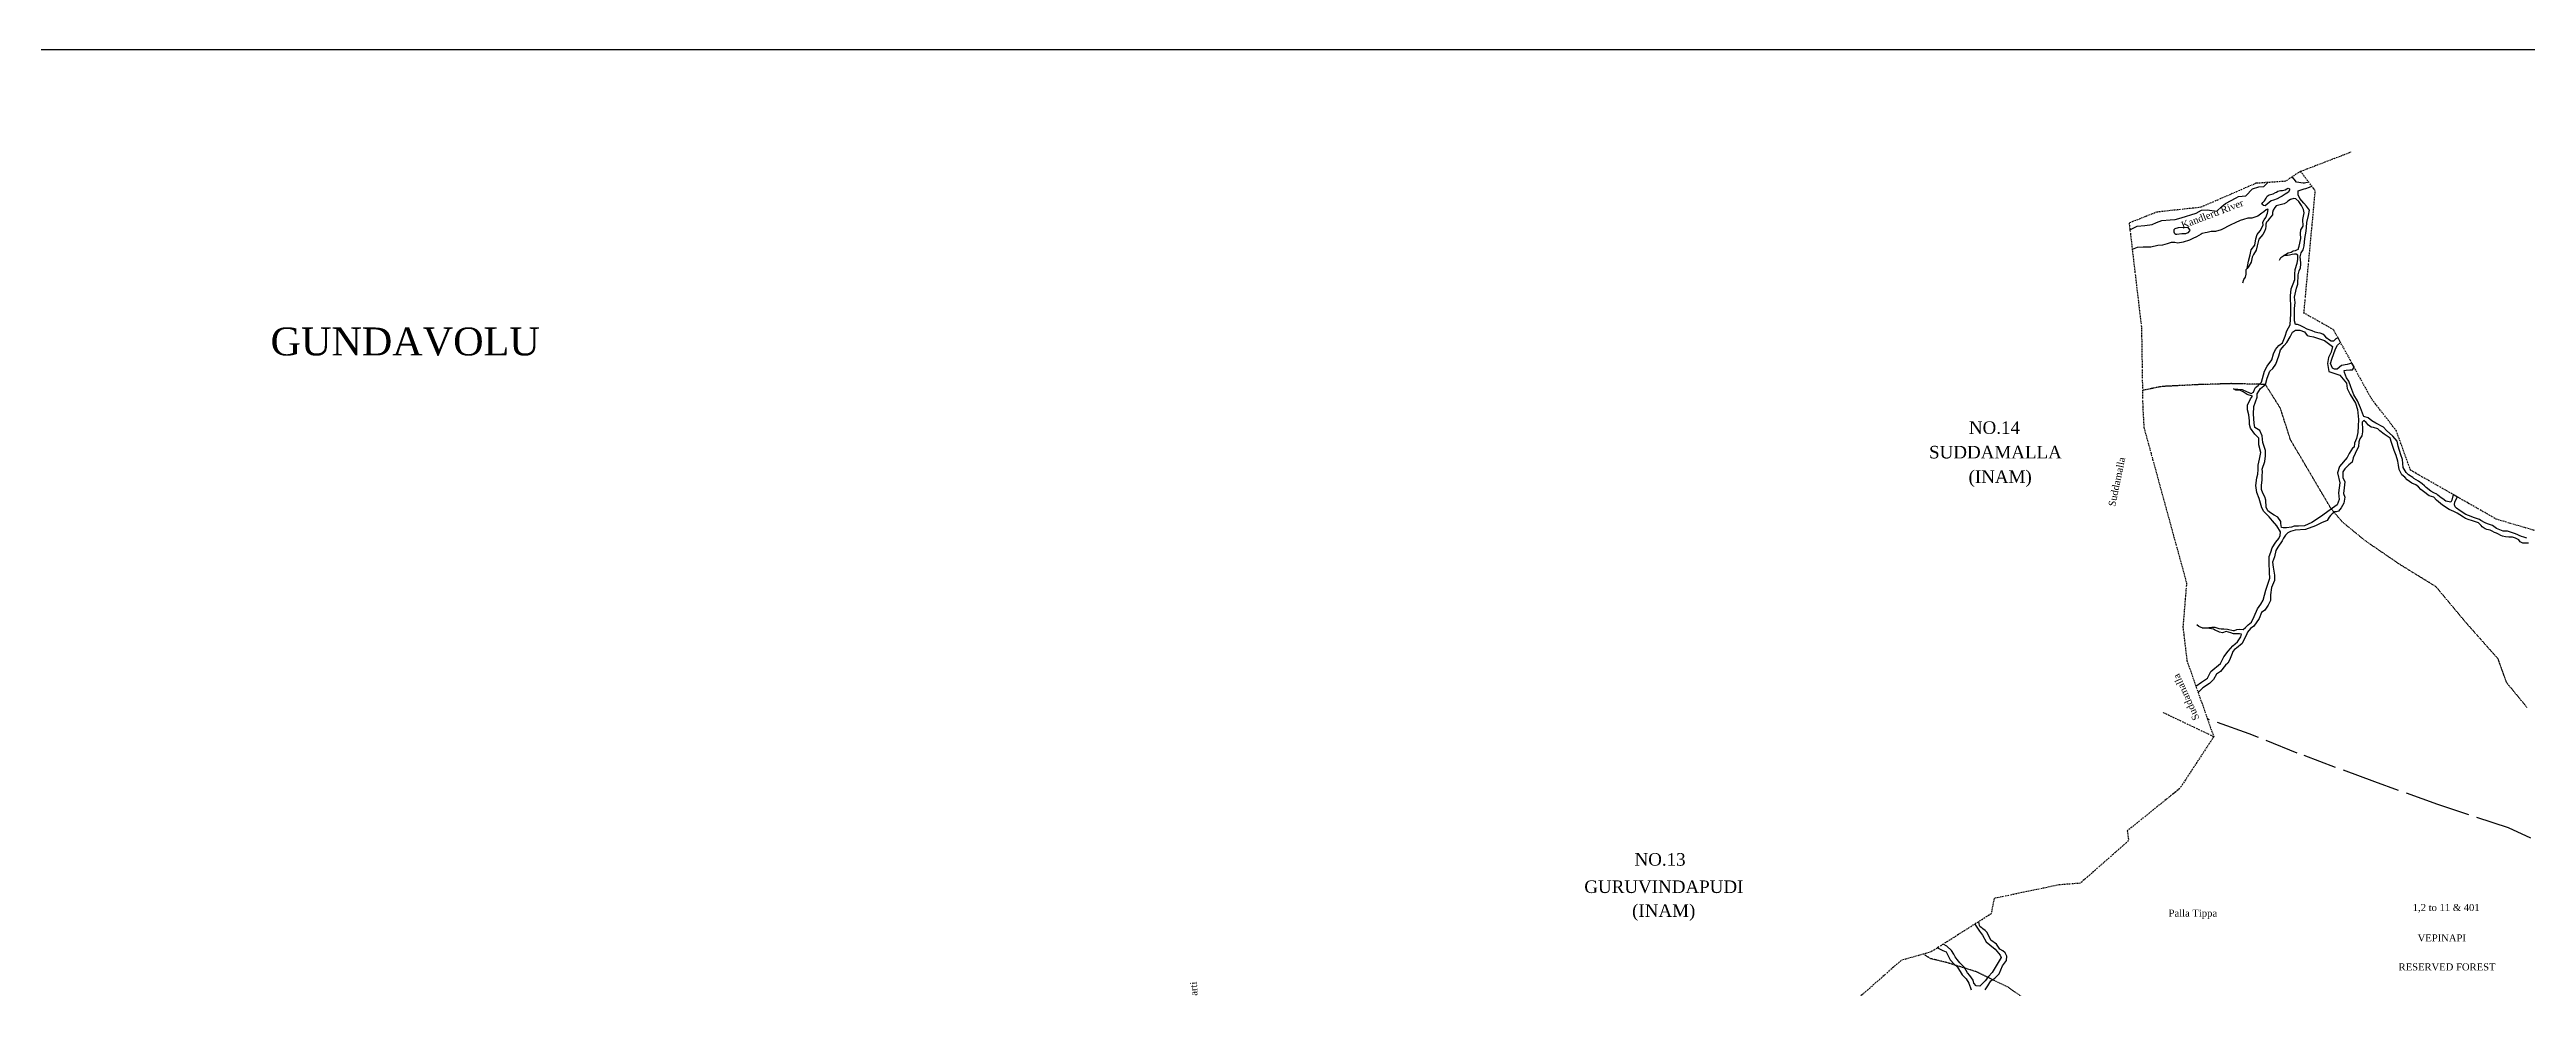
# Model space of a CAD drawing. Header units: millimetres. Extents: x 1039 to 3150, y 234 to 1226.
# Drawn here: x 1810 to 2698, y 890 to 1226 of the extents above; entities that cross this region are included whole.
import ezdxf

# ---------------------------------------------------------------- set-up
doc = ezdxf.new("R2010")
doc.units = ezdxf.units.MM
doc.header["$MEASUREMENT"] = 0
for name, pattern in [('ACAD_ISO02W100', [15, 12, -3]), ('ACAD_ISO07W100', [3, 0, -3]), ('BORDER', [1.75, 0.5, -0.25, 0.5, -0.25, 0, -0.25])]:
    doc.linetypes.add(name, pattern=pattern)
for name, color, linetype in [('CARTTRACK', 30, 'ACAD_ISO02W100'), ('NALA', 4, 'Continuous'), ('SURVEY_BND', 7, 'Continuous')]:
    doc.layers.add(name, color=color, linetype=linetype)
doc.layers.add('FOOTPATH', color=150, linetype='ACAD_ISO07W100', lineweight=30)
doc.layers.add('VILL_BOUNDARY', color=6, linetype='BORDER', lineweight=30)
doc.styles.get("Standard").update_dxf_attribs({"font": 'TIMES.TTF'})

msp = doc.modelspace()

# ---------------------------------------------------------------- linework, layer by layer
at = {"lineweight": 30}
msp.add_lwpolyline([(1039.18, 1225.73), (3149.7, 1225.73), (3149.7, 234.41), (1039.18, 234.41)], close=True, dxfattribs=at)
at = {"layer": 'CARTTRACK'}
msp.add_lwpolyline([(2887.11, 815.02), (2855.62, 830.28), (2850.25, 833.95), (2836.25, 838.57), (2828.09, 844.27), (2821.05, 852.4), (2812.07, 858.04), (2802.96, 864.22), (2794.53, 872.2), (2787.39, 883.26), (2780.02, 890.23), (2763.77, 901.77), (2745.39, 914.37), (2723.84, 929.99), (2713.13, 936.78), (2691.58, 946.9), (2666.26, 955.27), (2643.62, 963.35), (2615.85, 973.7), (2598.58, 980.63), (2583.67, 985.91)], dxfattribs=at)
at = {"layer": 'FOOTPATH', "ltscale": 0.002}
for points in [[(2698.17, 990.08), (2690.89, 998.94), (2687.85, 1007.41), (2676.3, 1020.46), (2665.58, 1033.29), (2652.86, 1041.1), (2640.28, 1049.69), (2632.07, 1056.44), (2628.09, 1061.09), (2613.39, 1085.99), (2609.84, 1097.22), (2604.43, 1105.76), (2592.17, 1106.04), (2580.13, 1105.67), (2567.38, 1105.02), (2560.38, 1103.63)], [(2615.48, 732.13), (2616.22, 738.02), (2617.14, 751.23), (2613.6, 763.66), (2600.07, 780.03), (2583.77, 809.21), (2569.45, 832.18), (2559.61, 840.78), (2552.69, 846.77), (2547.45, 857.41), (2531.62, 873.07), (2521.47, 883.21), (2512.25, 889.81), (2500.61, 895.44), (2490.14, 898.68), (2484.31, 900.08), (2481.89, 901.7)]]:
    msp.add_lwpolyline(points, dxfattribs=at)
at = {"layer": 'NALA'}
for points in [[(2555.89, 1161.19), (2558.45, 1162.49), (2561.29, 1162.74), (2563.89, 1163.04), (2565.38, 1163.79), (2567.28, 1164.44), (2570.32, 1164.74), (2572.07, 1164.89), (2574.21, 1165.39), (2579.61, 1167.1), (2581.51, 1168.24), (2583.56, 1168.34), (2587.05, 1167.89), (2588.79, 1169.49), (2590.09, 1170.54), (2593.98, 1172.63), (2594.83, 1173.08), (2597.43, 1173.29), (2599.83, 1175.79), (2602.12, 1176.53), (2603.82, 1176.63), (2605.31, 1178.1)], [(2579.54, 997.62), (2581.49, 999.11), (2583.73, 1000.59), (2584.93, 1002.92), (2588.36, 1005.83), (2589.54, 1008.14), (2591.1, 1010.23), (2592.73, 1012.13), (2594.39, 1013.59), (2595.6, 1015.35), (2595.92, 1016.28), (2595.17, 1016.43), (2594.84, 1016.4), (2593.66, 1016.38), (2593.01, 1016.38), (2592.08, 1016.75), (2590.41, 1017.2), (2589.06, 1016.77), (2587.98, 1017.02), (2586.17, 1017.87), (2585.79, 1018.1), (2583.7, 1018.5), (2582.02, 1018.5), (2585.24, 1018.78), (2586.32, 1018.78), (2587.75, 1018.33), (2588.58, 1018.17), (2589.53, 1018.17), (2590.82, 1018.07), (2592.85, 1017.57), (2593.41, 1017.57), (2594.23, 1017.95), (2595.04, 1018.12), (2596.52, 1018.02), (2597.35, 1018.63), (2598.21, 1019.66), (2599.51, 1020.58), (2600.47, 1022.57), (2601.66, 1025.37), (2602.84, 1027.05), (2603.62, 1028.51), (2604.6, 1032.02), (2605.99, 1036.31), (2605.94, 1038.44), (2605.78, 1041.98), (2605.81, 1044.14), (2606.36, 1045.65), (2606.87, 1047.26), (2608.22, 1049.25), (2609.25, 1050.53), (2609.77, 1051.69), (2609.83, 1052.91), (2608.55, 1055.15), (2607, 1056.95), (2605.78, 1058.36), (2604.69, 1059.45), (2603.85, 1060.29), (2603.15, 1061.51), (2602.2, 1064.92), (2601.34, 1067), (2601.03, 1069.53), (2601.34, 1072.27), (2601.69, 1073.59), (2601.79, 1075.26), (2601.79, 1076.78), (2602.3, 1079.01), (2602.86, 1081.42), (2602.05, 1084.11), (2602.05, 1086.49), (2600.63, 1087.96), (2599.06, 1090.14), (2598.7, 1091.46), (2598.7, 1092.77), (2598.5, 1094.88), (2597.99, 1096.7), (2597.99, 1098.37), (2599.11, 1100.65), (2599.82, 1101.52), (2597.89, 1102.17), (2597.13, 1102.68), (2596.52, 1103.14), (2595.46, 1103.64), (2593.88, 1103.69), (2593.02, 1104.2), (2596.11, 1103.98), (2597.64, 1103.18), (2599.31, 1102.56), (2600.21, 1102.96), (2600.51, 1103.93), (2600.91, 1104.68), (2601.87, 1105.33), (2602.99, 1106.63), (2604.14, 1110.5), (2605.02, 1112.35), (2606.75, 1114.52), (2607.4, 1116.71), (2608, 1118.24), (2609.3, 1119.66), (2610.55, 1120.66), (2611.48, 1123.01), (2612.08, 1124.91), (2613.34, 1127.08), (2613.56, 1131.06), (2613.54, 1132.98), (2613.46, 1137.55), (2613.64, 1140.03), (2614.39, 1141.75), (2614.99, 1143.3), (2614.99, 1145.3), (2615.12, 1146.97), (2615.79, 1149.15), (2616.12, 1150.5), (2616.12, 1151.55), (2616.02, 1152.07), (2615.52, 1152.45), (2615.22, 1152.45), (2614.82, 1152.4), (2614.09, 1152.32), (2613.06, 1152.07), (2612.36, 1152), (2611.86, 1152), (2611.06, 1152), (2612.56, 1152.85), (2613.64, 1153.1), (2614.37, 1153.6), (2615.19, 1153.7), (2615.69, 1153.95), (2616.27, 1154.2), (2616.29, 1154.6), (2616.49, 1155.35), (2617.17, 1158.09), (2616.97, 1159.82), (2617.12, 1161.17), (2617.92, 1162.49), (2617.89, 1164.89), (2618.3, 1167.21), (2618.15, 1168.48), (2617.32, 1169.81), (2616.44, 1171.33), (2615.37, 1172.23), (2614.59, 1172.38), (2613.44, 1172.01), (2612.44, 1171.36), (2612.04, 1170.96), (2611.19, 1170.41), (2608.35, 1169.69), (2607.77, 1169.14), (2607.17, 1168.21), (2606.97, 1167.34), (2606.94, 1166.54), (2605.82, 1165.04), (2605.31, 1164.42), (2604.84, 1163.87), (2604.61, 1163.14), (2604.61, 1162.49), (2604.49, 1161.49), (2604.11, 1160.57), (2603.46, 1159.52), (2602.11, 1157.84), (2601.53, 1155.43), (2601.13, 1153.88), (2600.18, 1152.3), (2599.73, 1151.3), (2599.28, 1149.6), (2598.51, 1148.18), (2597.86, 1147.3), (2598.43, 1149.93), (2598.93, 1152.23), (2599.33, 1153.98), (2600.68, 1155.6), (2601.03, 1157.98), (2601.48, 1159.53), (2602.61, 1160.77), (2603.66, 1162.82), (2603.56, 1163.9), (2603.94, 1164.77), (2604.64, 1165.55), (2605.22, 1167.12), (2605.49, 1168.4), (2605.19, 1168.55), (2604.72, 1168.3), (2603.91, 1167.6), (2603.16, 1167.1), (2601.69, 1166.05), (2599.58, 1165.35), (2598.11, 1165.27), (2596.63, 1164.85), (2595.35, 1164.47), (2593.6, 1163.67), (2592, 1162.92), (2588.58, 1161.11), (2586.56, 1160.51), (2584.95, 1160.51), (2583.58, 1160.21), (2582.85, 1160.04), (2581.8, 1159.89), (2581.43, 1159.64), (2579.77, 1158.64), (2578.42, 1158.01), (2577.25, 1157.44), (2575.01, 1156.71), (2573.1, 1156.41), (2571.98, 1156.56), (2570.63, 1156.56), (2569.2, 1156.18), (2567.55, 1155.68), (2565.94, 1155.51), (2563.34, 1154.93), (2560.59, 1154.88), (2558.54, 1154.83), (2556.72, 1154.15)], [(2604.34, 1169.78), (2603.73, 1169.86), (2603.73, 1169.86), (2603.19, 1170.39), (2603.56, 1170.98), (2604.09, 1171.56), (2604.68, 1172.49), (2605.1, 1173.17), (2605.83, 1173.66), (2606.8, 1173.95), (2607.17, 1174.08), (2608.03, 1174.47), (2608.37, 1174.66), (2608.95, 1174.95), (2609.81, 1175.22), (2610.59, 1175.22), (2611.52, 1175.51), (2612.1, 1175.88), (2612.54, 1176.1), (2613.03, 1175.83), (2613.13, 1175.51), (2612.71, 1174.69), (2611.47, 1173.95), (2611.18, 1173.71), (2610.44, 1173.2), (2609.76, 1172.86), (2608.66, 1172.2), (2607.29, 1171.73), (2606.49, 1171.56), (2605.12, 1170.29), (2604.34, 1169.78)], [(2619.98, 1178.25), (2618.51, 1177.87), (2618, 1177.87), (2615.54, 1178.21), (2614.8, 1179.27), (2614.06, 1180.13)], [(2698.09, 1050.72), (2697.03, 1051), (2696.18, 1051.32), (2695.41, 1051.63), (2694.95, 1051.86), (2694.03, 1052.2), (2692.29, 1052.83), (2691.15, 1053.15), (2689.66, 1053.23), (2687.3, 1054.14), (2685.79, 1055.19), (2684.02, 1055.82), (2683.19, 1056.17), (2681.64, 1057.05), (2681.16, 1057.34), (2679.07, 1058.08), (2678.13, 1058.45), (2676.24, 1059.16), (2674.21, 1060.42), (2672.87, 1061.45), (2672.47, 1061.96), (2672.24, 1062.65), (2672.27, 1063.7), (2673.23, 1065.46), (2671.69, 1066.34), (2671.31, 1064.29), (2670.89, 1063.55), (2669.09, 1064), (2668, 1064.72), (2667.48, 1065.12), (2666.2, 1066.15), (2665.88, 1066.46), (2664.83, 1066.97), (2663.74, 1067.49), (2662.11, 1068.8), (2661.48, 1069.46), (2660.6, 1070.11), (2659.28, 1071.08), (2657.68, 1072.06), (2657.28, 1072.37), (2655.75, 1073.36), (2654.89, 1074.16), (2653.84, 1075.96), (2653.61, 1078.87), (2652.95, 1080.56), (2652.06, 1083.59), (2651.66, 1085.46), (2650.15, 1087.2), (2647.86, 1089.2), (2646.78, 1090.4), (2644, 1091.91), (2642.54, 1092.68), (2641.23, 1093.79), (2639.69, 1094.25), (2639.62, 1094.47), (2638.54, 1097.33), (2637.39, 1099.92), (2636.13, 1102.01), (2635.05, 1104.95), (2634.3, 1106.88), (2633.5, 1108.11), (2632.73, 1109.99), (2632.68, 1110.76), (2633.36, 1110.88), (2634.65, 1111.05), (2635.71, 1111.05), (2636.26, 1111.9), (2635.46, 1113.37), (2633.79, 1112.96), (2631.76, 1112.54), (2630.16, 1111.28), (2629.22, 1111.28), (2628.45, 1111.54), (2627.76, 1113.22), (2628.22, 1114.85), (2629.62, 1118.52), (2630.3, 1119.84), (2631.35, 1120.83), (2630.48, 1122.41), (2629.73, 1122.12), (2628.9, 1121.23), (2627.99, 1121.32), (2627.1, 1121.83), (2626.41, 1122.33), (2625.75, 1123.22), (2625.01, 1123.73), (2624.1, 1124.07), (2623.27, 1124.19), (2622.24, 1124.5), (2621.21, 1124.96), (2619.39, 1125.57), (2618.14, 1126.22), (2616.91, 1126.91), (2615.91, 1127.22), (2615.25, 1127.28), (2614.91, 1128.54), (2614.91, 1130.54), (2614.82, 1132.96), (2615.14, 1135.13), (2614.82, 1137.07), (2615.54, 1140.3), (2616.11, 1141.64), (2616.17, 1145.06), (2616.59, 1146.43), (2617.02, 1147.52), (2617.14, 1148.89), (2617.19, 1149.32), (2616.94, 1151.48), (2617.31, 1152.88), (2617.99, 1153.93), (2618.37, 1155.39), (2618.6, 1158.04), (2619.08, 1160.69), (2619.2, 1162), (2619.2, 1162), (2619.23, 1163.83), (2619.86, 1166.23), (2620.2, 1168.21), (2619.2, 1169.58), (2618.2, 1170.69), (2616.74, 1172.4), (2616.23, 1173.69), (2616.23, 1175.15), (2618.31, 1175.87), (2618.97, 1175.9), (2620.2, 1176.39), (2621.05, 1176.84)], [(2577.18, 1160.82), (2576.6, 1160.02), (2575.79, 1159.77), (2574.47, 1159.68), (2572.75, 1159.52), (2572.4, 1159.52), (2571.94, 1159.66), (2571.69, 1160.31), (2571.69, 1161.26), (2572.09, 1161.67), (2573.27, 1162.03), (2576.49, 1162.07), (2577.32, 1161.05), (2577.18, 1160.82)], [(2596.35, 1142.17), (2596.71, 1143.37), (2597.35, 1144.23), (2597.52, 1145.21), (2597.52, 1146.13), (2597.52, 1146.88), (2597.86, 1147.3)], [(2609.47, 1150.32), (2609.94, 1151.21), (2611.06, 1152)], [(2613.74, 1054.58), (2611.98, 1054.41), (2610.85, 1054.41), (2610.26, 1054.52), (2609.95, 1056), (2609.92, 1056.69), (2608.92, 1058.27), (2607.54, 1058.92), (2606.29, 1059.75), (2605.33, 1060.51), (2604.74, 1061.82), (2604.57, 1064.3), (2604.29, 1065.54), (2603.5, 1066.78), (2603.01, 1068.15), (2603.01, 1069.53), (2603.32, 1071.63), (2603.32, 1072.94), (2603.36, 1074.52), (2603.26, 1075.4), (2604.19, 1078.16), (2604.46, 1080.22), (2604.46, 1082.15), (2603.5, 1084.98), (2603.32, 1087.34), (2602.39, 1089.2), (2600.63, 1090.37), (2600.43, 1091.92), (2600.19, 1095.09), (2600.26, 1097.88), (2601.5, 1101.18), (2601.46, 1102.38), (2602.67, 1104.34), (2604.43, 1105.76), (2605.08, 1108.06), (2606.08, 1110.47), (2607.05, 1111.51), (2608.12, 1113.02), (2609.29, 1116.06), (2609.86, 1118.12), (2611.16, 1119.73), (2612.08, 1120.83), (2613.32, 1122.82), (2614.21, 1124.53), (2615.28, 1125.21), (2616.81, 1125.16), (2618.51, 1124.58), (2619.45, 1123.31), (2620.31, 1123.04), (2621.62, 1122.78), (2623.51, 1122.21), (2625.64, 1121.47), (2627.07, 1120.47), (2628.46, 1119.36), (2628, 1117.34), (2627.03, 1115.37), (2626.7, 1113.21), (2627.22, 1110.43), (2630.03, 1109.49), (2631.16, 1109.09), (2633.46, 1106.17), (2633.8, 1104.27), (2634.78, 1102.14), (2636.73, 1099.08), (2637.47, 1096.79), (2637.84, 1093.16), (2637.65, 1090.84), (2637.53, 1088.55), (2637.04, 1086.41), (2636.4, 1084.7), (2636.28, 1083.24), (2635.67, 1082.96), (2634.5, 1081.02), (2633.77, 1079.59), (2630.95, 1076.38), (2630.31, 1074.12), (2631.11, 1070.55), (2630.58, 1066.93), (2630.89, 1064.49), (2630.19, 1062.62), (2627.68, 1060.79), (2624.22, 1058.33), (2621.13, 1056.31), (2618.47, 1055.15), (2616.33, 1055.03), (2614.77, 1055.03), (2613.74, 1054.58)], [(2698.71, 1048.91), (2696.7, 1048.91), (2695.79, 1049.41), (2695.22, 1050.04), (2694.03, 1050.64), (2692.95, 1050.99), (2691.7, 1051.09), (2690.49, 1051.12), (2689.46, 1051.44), (2688.86, 1051.69), (2688, 1052.07), (2687.25, 1052.42), (2686.57, 1052.75), (2685.74, 1053.22), (2684.94, 1053.55), (2683.74, 1053.82), (2683.19, 1054.04), (2682.81, 1054.27), (2682.16, 1054.75), (2681.81, 1055.22), (2680.75, 1056.13), (2678.26, 1057.01), (2677.51, 1057.26), (2676.1, 1057.76), (2675.42, 1058.21), (2674.09, 1058.99), (2673.16, 1059.67), (2672.01, 1060.25), (2670.25, 1060.92), (2667.88, 1062.55), (2665.72, 1064.29), (2664.79, 1065.36), (2663.18, 1065.86), (2661.09, 1067.39), (2660.09, 1068.12), (2659.36, 1069.07), (2658.4, 1069.75), (2656.87, 1070.38), (2655.26, 1071.61), (2654.38, 1072.56), (2653.38, 1073.39), (2652.38, 1075.3), (2652.13, 1076.78), (2651.93, 1078.31), (2651.33, 1080.27), (2650.55, 1082.15), (2649.67, 1084.96), (2649.17, 1086.48), (2646.95, 1087.94), (2645.45, 1089.12), (2644.69, 1089.85), (2643.18, 1090.33), (2642.35, 1090.45), (2641.4, 1091.2), (2640.52, 1092.18), (2639.72, 1092.79), (2639.14, 1092.23), (2639.29, 1089.62), (2639.29, 1088.74), (2638.99, 1087.36), (2638.31, 1086.33), (2637.98, 1085.15), (2637.86, 1083.57), (2636.57, 1081.07), (2635.86, 1079.49), (2635.56, 1077.96), (2634.33, 1076.9), (2632.87, 1075.47), (2632.22, 1074.47), (2632.22, 1072.46), (2632.9, 1070.91), (2632.72, 1068.75), (2632.42, 1066.69), (2632.95, 1065.38), (2632.59, 1063.26), (2631.61, 1061.6), (2630.66, 1060.34), (2629.83, 1060.14), (2629.27, 1060.07), (2628.8, 1059.77), (2628.39, 1059.39), (2627.77, 1058.84), (2627.31, 1058.16), (2626.53, 1056.98), (2624.55, 1056.15), (2622.34, 1055.15), (2618.79, 1053.84), (2615.09, 1053.53), (2613.48, 1053.08), (2612.47, 1052.6), (2611.62, 1051.8), (2610.97, 1050.74), (2610.44, 1049.71), (2608.93, 1047.48), (2608.13, 1046.3), (2607.65, 1044.05), (2607.02, 1042.04), (2607.17, 1040.26), (2607.7, 1037.4), (2607.72, 1035.47), (2606.62, 1032.99), (2606.29, 1030.38), (2606.24, 1028.32), (2605.43, 1026.71), (2604.2, 1024.93), (2602.99, 1024.03), (2602.17, 1021.95), (2600.32, 1019.22), (2599.07, 1018.35), (2598.06, 1017.02), (2597.51, 1015.76), (2596.88, 1014.53), (2596.08, 1013), (2594.08, 1011.25), (2593.38, 1010.75), (2592.78, 1010.05), (2592.5, 1009.42), (2592.05, 1008.16), (2591.57, 1006.93), (2590.97, 1005.85), (2590.19, 1005.23), (2588.3, 1002.98), (2586.89, 1001.97), (2585.81, 1000.04), (2584.46, 998.63), (2581.97, 997.1), (2580.34, 995.35)], [(2582.02, 1018.5), (2580.6, 1019.07), (2579.89, 1019.61)], [(2500.29, 912.41), (2501.96, 909.95), (2503.01, 908.45), (2504.38, 906.08), (2505.66, 905.02), (2507.6, 903.39), (2509.37, 901.27), (2509.76, 900.46), (2508, 897.42), (2506.54, 895.04), (2505.22, 893.63), (2503.99, 892.09), (2502.13, 890.19), (2500.76, 890.37), (2500.01, 891.21), (2499.71, 892.4), (2498.56, 894.07), (2497.72, 894.95), (2497.19, 895.83), (2496.62, 896.89), (2494.94, 898.61), (2493.93, 899.76), (2493.27, 900.73), (2492.82, 901.69), (2491.9, 903.02), (2490.22, 904.47), (2489.02, 905.27)], [(2504.02, 888.82), (2504.95, 890.32), (2506.07, 892.06), (2507.44, 893.11), (2508.97, 894.57), (2510.19, 897.45), (2511.65, 899.44), (2511.74, 900.9), (2511.15, 902.14), (2510.37, 902.89), (2509.32, 903.48), (2508.04, 905.22), (2506.08, 906.68), (2504.67, 909.47), (2504.04, 910.18), (2503.14, 910.77), (2502.8, 911.08), (2502.24, 911.46), (2501.96, 911.96), (2501.78, 913.35)], [(2486.97, 903.97), (2488.81, 902.97), (2490.09, 902.44), (2491.46, 899.67), (2492.96, 898.13), (2494.15, 896.98), (2495.78, 894.29), (2497.24, 892.84), (2498.21, 891.29), (2499.05, 888.83)]]:
    msp.add_lwpolyline(points, dxfattribs=at)
at = {"layer": 'VILL_BOUNDARY'}
for points in [[(2713.88, 1049.64), (2687.34, 1057.41), (2656.47, 1075.02), (2651.37, 1089.16), (2642.56, 1100.47), (2628.87, 1125.35), (2618.25, 1131.32), (2622.33, 1175.17), (2617.03, 1182.11), (2611.66, 1178.53), (2601.06, 1177.81), (2581.32, 1169.22), (2565.56, 1167.5), (2555.61, 1163.57), (2560.04, 1125.96), (2560.47, 1097.92), (2560.89, 1090.36), (2573.01, 1046.15), (2576.17, 1034.67), (2574.88, 1018.82), (2576.31, 1006.77), (2585.92, 979.54), (2573.73, 960.97), (2554.96, 945.87), (2555.39, 942.3), (2538.11, 927.07), (2530.56, 926.49), (2507.21, 921.62), (2506.14, 916.11), (2484.62, 902.48), (2473.88, 899.4), (2454.51, 882.33)], [(2617.03, 1182.11), (2635.09, 1189.04)], [(2585.92, 979.54), (2567.81, 988.19)]]:
    msp.add_lwpolyline(points, dxfattribs=at)

# ---------------------------------------------------------------- texts
at = {"layer": 'SURVEY_BND'}
for s, height, rotation, p in [('Kandleru River', 2.5153, 20.69359, (2574.84, 1161.53)), ('Suddamalla', 2.515, 78.28333, (2550.59, 1061.85)), ('Suddamalla', 2.515, 114.50592, (2580.89, 986.08)), ('Penubarti', 2.515, 92.18179, (2222.09, 877.31))]:
    msp.add_text(s, height=height, rotation=rotation, dxfattribs=at).set_placement(p)
for s, height, p in [('GUNDAVOLU', 10, (1889.55, 1116.16)), ('NO.14', 4.5, (2498.17, 1088.05)), ('SUDDAMALLA', 4.5, (2483.9, 1079.25)), ('(INAM)', 4.5, (2498.06, 1070.46)), ('NO.13', 4.5, (2378.35, 933.36)), ('GURUVINDAPUDI', 4.5, (2360.36, 923.57)), ('(INAM)', 4.5, (2377.49, 915.03)), ('Palla Tippa', 2.5153, (2569.74, 915.1)), ('1,2 to 11 & 401', 2.5153, (2657.25, 917.11)), ('VEPINAPI', 2.515, (2659, 906.22)), ('RESERVED FOREST', 2.5153, (2652.17, 895.84))]:
    msp.add_text(s, height=height, dxfattribs=at).set_placement(p)

doc.saveas('drawing.dxf')
